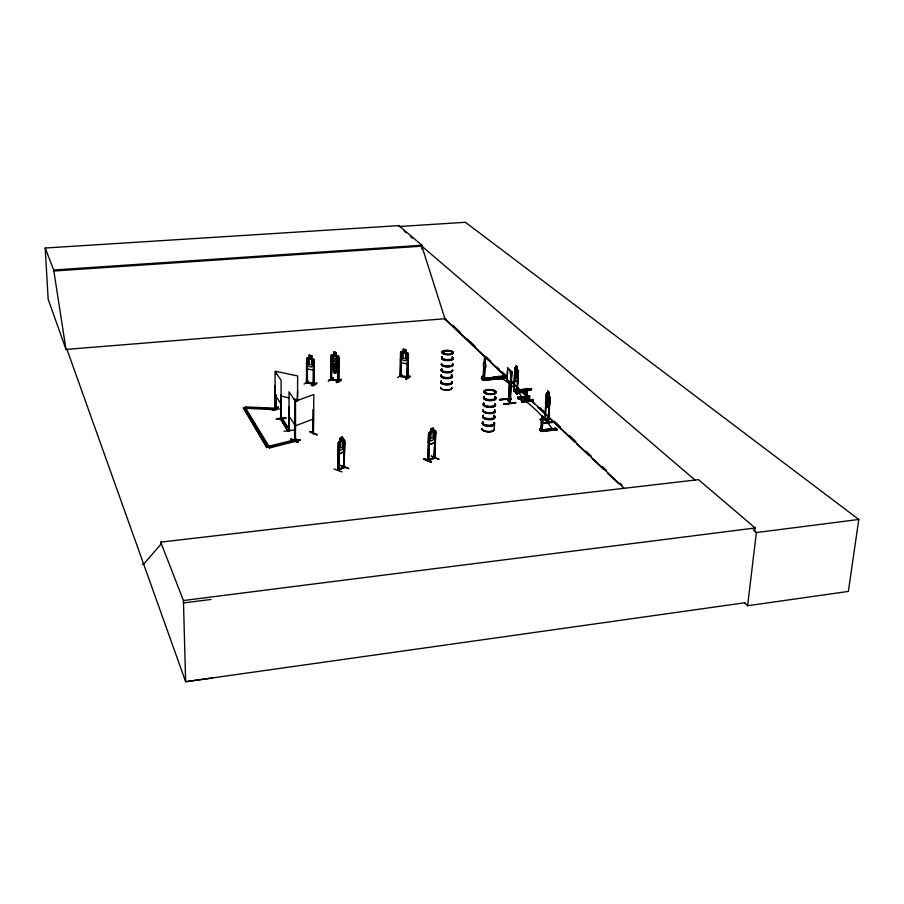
<?xml version="1.0" encoding="UTF-8"?>
<svg xmlns="http://www.w3.org/2000/svg" width="904" height="904" viewBox="0 0 904 904"><rect width="100%" height="100%" fill="white"/><g stroke="black" fill="none" stroke-linecap="round" stroke-linejoin="round"><path stroke-width="1.36" d="M288.67 406.642L288.794 430.982L289.144 430.044M289.144 430.925L289.009 391.794L295.518 401.286L295.472 440.734M281.901 418.721L281.89 417.976L289.709 430.033L289.709 430.79L287.856 430.971L280.082 418.156L287.856 430.971M290.478 440.756L290.557 441.378L300.105 439.841M295.371 416.122L294.647 416.258L294.568 440.734L295.314 440.553L295.371 416.122L294.862 440.836L294.919 401.353L313.835 394.517L313.372 433.479M296.535 439.355L297.597 440.756L296.535 439.355L266.635 446.745L243.323 407.772L245.12 407.614L269.573 447.197L297.597 439.988M297.201 401.105L297.597 390.471M297.574 401.184L297.631 375.974L275.72 371.295L275.72 374.087M294.614 440.813L300.162 440.372L300.094 439.785M304.094 384.064L308.772 381.205M307.044 382.912L307.45 360.165L307.416 382.821L306.693 381.804L306.399 382.731L314.129 384.471L314.287 360.074L313.338 358.911L307.394 357.622L309.191 357.973L307.936 358.764L307.914 363.996L309.179 366.515L311.552 367.035L312.841 365.08L312.874 359.848L311.597 358.628L311.756 355.713L311.744 358.526L313.338 358.911M307.45 360.165L306.75 360.018L306.535 382.776L306.58 358.447L307.45 357.588M309.224 358.108L309.145 355.193L311.665 355.792M309.27 358.086L309.281 355.272M313.179 409.399L312.999 433.637L313.383 432.609M306.558 382.629L314.219 384.358L313.564 383.352L313.27 384.279L313.496 361.611L314.355 361.679L313.496 361.611M313.496 409.275L313.383 433.728L312.999 432.756M313.406 384.336L313.654 361.521M314.208 360.097L314.05 384.46L314.298 383.556L313.406 383.511M316.569 382.573C318.276 383.635 311.79 386.923 311.846 385.353L316.671 383.002M541.485 429.92C541.88 427.999 539.937 429.276 541.146 429.208M540.829 429.174L540.807 430.666M540.287 430.304L540.4 428.564L541.394 428.756M337.938 355.927L338.842 357.012L338.616 381.262L330.853 379.612C330.299 377.736 332.695 379.183 331.644 379.782L331.96 357.136L331.09 357.091L331.96 357.136M330.909 379.635L331.158 355.408L331.994 354.583C335.813 356.854 331.621 349.294 336.378 352.673L336.254 355.543L338.028 355.814L338.921 356.99L338.774 381.16M330.853 379.612L331.237 355.464L332.028 354.684M338.672 369.725L337.836 370.538C334.073 368.188 338.141 375.781 333.452 372.403L333.576 369.555L332.344 368.335L332.401 363.159L333.712 361.193L333.779 356.006L336.198 356.504L336.13 361.713L337.407 364.188L337.339 369.374L336.039 370.03L335.949 372.832M333.587 372.301L333.621 369.533M333.779 352.142L333.791 355.08L332.48 355.747L332.423 360.945L333.7 363.442L333.632 368.606L336.051 369.114L336.107 363.928M336.243 352.786L336.209 355.577L337.497 356.775L337.429 361.984L336.107 363.939L333.689 363.419M340.91 379.364C342.706 380.29 336.412 383.703 336.491 382.143L340.955 379.375L336.503 382.143M337.915 380.166L337.859 381.138L338.107 358.526L338.977 358.583L338.107 358.526M337.881 381.126L338.119 369.713M338.209 362.673L338.254 358.436M338.503 381.251L338.424 380.437L331.644 379.194L338.424 380.437M338.864 441.796L343.949 439.355L342.401 440.022L342.526 436.914L343.305 446.519L342.198 449.537L340.186 450.497L339.136 448.508L339.215 442.666L340.311 441.107L338.051 443.163L337.802 470.442L344.627 467.323M337.904 470.362L337.915 469.436L338.763 469.312M339.068 444.892L338.74 470.216L339.068 444.892L338.469 445.175L338.085 470.532L338.751 469.289M340.277 437.898L340.311 441.107L340.277 437.898L342.435 436.892M340.39 441.141L340.435 437.999L342.526 436.914M341.949 471.888L333.915 468.984M344.04 442.316L344.04 467.662L344.91 442.124L344.04 442.316L344.91 442.124M344.627 440.158L344.119 467.639L344.661 466.43L343.633 466.667M343.972 467.639L344.469 440.191M348.481 468.656L340.514 465.368L348.808 468.43M445.751 318.649L66.003 349.441L48.161 299.224L45.2 248.024L398.901 225.616L398.879 226.52L465.413 222.294L858.8 519.461L848.336 591.431L747.608 605.725L744.546 602.821M397.681 377.533L401.896 374.844M400.641 352.379L401.455 351.486L400.551 352.323L399.805 376.335L399.828 375.51L400.856 375.578M400.687 376.505L401.365 354.029L400.608 376.516M483.651 366.617L483.357 377.601L483.832 366.606A2.994 1.04 84.9 0 1 484.261 362.414L484.081 362.425A2.994 1.04 84.9 0 0 483.651 366.617L483.832 366.606M405.806 349.69L405.681 352.492L406.958 353.69L406.811 358.865L405.444 360.798L403.026 360.289L401.794 357.803L401.93 352.639L403.252 351.995L403.252 349.102L405.896 349.622L405.817 352.39M403.308 351.961L403.387 349.181M405.636 379.341C414.484 372.866 408.416 379.612 405.647 378.878L409.919 376.188L405.704 379.273M406.947 377.081C390.438 375.126 411.184 375.827 406.924 377.895L407.693 355.351L408.405 355.498L407.828 377.928M406.947 377.883L407.693 355.351M401.399 351.509L407.501 352.741L408.393 353.916L407.681 378.03L407.523 377.194M421.761 248.995L421.885 245.244L398.901 225.616M424.247 458.531L423.863 459.119M431.231 428.733L431.118 431.829L429.445 432.27L428.575 433.671L428.281 441.966L429.117 444.632M434.993 430.315L429.468 432.361L428.654 433.705L427.716 460.554L434.756 457.876L435.694 431.151L434.914 430.281L435.615 431.219M428.756 460.362L429.569 435.434L428.914 435.671L427.965 460.667L428.225 459.729M429.569 435.434L428.439 460.283L427.784 460.464M433.231 430.993L434.372 431.592L434.157 437.344L432.903 440.237L430.711 441.05L429.626 439.016L429.829 433.253L431.038 431.796L431.072 428.62L433.513 427.807L433.31 431.027L434.96 430.428M431.344 456.362L438.982 459.311M431.411 455.865L438.689 459.356M431.468 462.17L423.829 459.175L431.072 462.328L431.49 461.661L424.191 458.599L431.468 461.661M434.858 456.949L434.044 458.147L435.027 433.231L435.671 433.005L434.971 458.034M434.508 457.311L435.129 457.085L434.146 457.164L434.474 458.215M435.92 433.106L435.276 433.344L434.044 458.147M435.073 458.012L435.106 457.108M542.649 430.835L542.705 430.01L542.739 431.14L541.146 429.547L541.451 421.705A2.158 0.814 83.9 0 1 541.824 418.733L542.569 415.964M481.742 378.945L481.64 376.923L484.069 376.832L484.013 377.985L485.346 379.307L483.041 379.522L481.64 376.923M482.137 378.618C481.843 374.403 483.403 378.053 483.256 376.539M482.453 376.166L482.815 379.081L482.939 376.64L482.42 377.239M482.612 379.092L482.25 376.177M483.041 379.522L483.098 378.358L483.233 380.392L505.924 378.267L504.183 375.985C498.579 374.9 506.5 380.29 501.901 376.2M484.081 362.425L484.51 358.741M483.877 378.154L483.945 376.708L483.312 376.753M484.736 358.413L485.324 363.431A2.994 1.04 84.9 0 1 485.335 368.052L485.154 368.064A2.994 1.04 84.9 0 0 485.143 363.442L484.691 358.413M485.346 379.307L485.403 378.143L485.459 379.714M493.742 376.957L495.347 378.799L493.742 376.957L496.036 376.742L497.641 378.584L496.036 376.742M494.454 424.055L494.183 429.343A6.079 2.339 3 0 1 487.979 431.66A6.079 2.339 3 0 1 482.16 428.688M500.364 376.346L501.98 378.177L500.364 376.346C494.77 375.25 502.658 380.652 498.081 376.55A212.576 114.751 -45.9 0 1 509.946 384.155M511.201 398.879L511.054 398.257L499.516 399.805L511.201 398.879L499.528 399.794M504.488 376.753L504.183 375.985M515.596 403.15L515.427 402.483L515.596 403.15L503.844 404.077L515.438 402.517M504.025 404.28L503.856 403.613M506.929 379.669L507.732 368.052L511.178 371.25L510.534 382.9L506.929 379.669L510.534 382.9M507.11 379.646L507.732 368.052M507.46 399.229L511.653 403.331L507.02 398.811L511.189 402.89M508.353 400.766L509.404 381.499M510.116 399.161L510.41 400.901L508.602 401.071L509.698 381.77M510.353 382.923L510.997 371.273L507.551 368.064M279.585 408.913L270.33 409.648M510.342 395.104L510.941 384.098M511.246 378.595L512.003 371.939L511.913 373.454L510.105 373.623M511.913 371.985L510.41 400.901M511.02 398.698L499.539 399.331M514.387 391.025L513.63 390.664L514.952 367.589L515.653 367.86L514.794 368.538L514.557 379.341L517.224 381.85L517.958 370.278M514.884 368.527L514.692 379.262M517.077 393.974L513.562 390.731L514.15 388.776L514.421 391.059L514.127 388.788M514.15 388.776L513.608 390.709L514.444 390.573L517.133 393.138L515.868 393.195L515.788 390.087L531.744 388.607M515.868 393.195L515.788 390.087L530.603 388.867M517.337 366.787L516.15 365.691L515.393 369.114L515.099 374.448L515.54 377.262L516.602 378.256L517.303 376.493L517.291 366.741M517.111 393.624L516.738 391.748L517.596 392.065L516.783 391.76M516.749 393.658L518.421 370.425L517.009 394.042L517.122 392.11M513.969 390.98L514.952 367.589M515.031 378.731L513.992 390.63M517.031 393.986L518.399 370.776L515.212 367.849L514.828 368.606M518.195 396.958C528.162 407.964 516.207 391.839 518.286 398.811L529.721 397.703M529.552 397.5L518.274 398.766L518.229 396.992M518.286 398.811L518.376 397.387L529.789 396.302M521.563 401.964L533.236 400.969L521.563 401.964L521.642 400.528L533.145 399.455M521.857 400.472L521.574 401.941M525.732 398.155L526.252 388.528L526.93 388.663L526.252 388.528M525.902 398.314L526.467 388.697M526.128 398.528L527.122 388.856L526.67 400.031M526.286 398.687L526.636 388.901M526.535 398.494L527.1 388.867L526.614 400.02M515.8 393.093L527.348 391.568L516.93 392.359M540.309 419.32L549.157 418.382L540.321 419.298M540.072 430.462L539.903 429.05L541.643 428.982L541.598 429.807M540.434 430.293L540.4 428.564M540.671 430.677L540.456 428.891M541.146 431.649L541.157 430.27M542.253 415.964L541.824 418.733M541.982 430.361L542.637 422.846A2.158 0.814 83.9 0 0 542.66 419.535L542.547 416.111M544.072 423.354L544.106 422.857C559.147 422.722 555.508 420.835 544.287 423.524M545.643 401.783L546.717 393.24L546.185 394.02M546.242 393.929L544.818 419.682M545.044 418.88C543.767 417.716 546.683 419.445 544.942 419.705M545.338 419.659L546.818 394.573L547.756 391.07L546.762 405.862M547.937 406.924L548.931 392.2L547.7 391.217M547.666 391.082L549.022 392.189L549.259 396.743L548.129 404.009L546.943 402.947L546.468 400.031M548.378 421.659L548.355 422.902L548.231 421.976M547.892 422.552L549.813 398.754L548.694 422.857L548.231 422.473M548.174 422.835L550.039 397.297L549.53 405.195M293.551 430.146L284.071 431.242M548.558 428.982L549.801 430.406L548.558 428.982L550.197 428.812L551.451 430.236L550.197 428.812M554.547 429.92L553.293 428.496L551.655 428.666L552.92 429.875A467.368 204.519 -11.4 0 0 524.354 400.076M552.966 421.931L544.106 423.253M554.389 428.383L555.644 429.807L554.389 428.383L556.028 428.213L557.305 429.762M496.703 377.397C492.375 378.03 498.906 377.013 494.725 377.386M495.019 391.556L495.042 391.918M494.691 391.669L495.279 391.873L494.239 391.918M484.408 378.64L485.335 368.052M495.03 391.737L494.454 391.737L495.234 391.963M484.826 392.811L485.832 392.2L485.923 392.946M485.471 392.924L485.516 392.223M542.106 430.349L542.637 422.846M482.51 376.595L482.555 377.104M483.561 377.07L483.73 376.437L483.38 377.092M754.874 530.738L755.202 527.981L698.498 479.662L160.709 542.129L160.788 544.366L143.657 564.152L142.38 564.299M747.608 605.725L756.365 532.558L753.19 529.834M452.203 352.492L451.977 352.232M452.113 352.481L452.034 352.198M526.817 391.827L526.625 391.669M483.764 376.482L483.798 377.115M273.415 410.179L278.296 407.128L273.381 410.213M338.039 451.616L338.74 454.362L343.802 451.932L344.503 448.52M517.834 379.307L517.224 381.85L514.591 379.273M545.745 401.772C544.005 404.291 550.016 411.06 549.485 405.139M434.428 442.598L435.242 439.378M434.564 442.711L428.982 444.723L434.564 442.711L435.694 431.151M540.276 419.682L549.123 418.868M549.101 418.767L540.309 419.795M245.402 406.924L245.153 408.337L276.477 409.659L276.692 408.246L245.402 406.924L245.153 407.614L268.544 447.31L269.584 447.966L297.597 440.756M276.692 408.246L276.477 409.659M307.315 368.9L306.603 365.917L307.315 368.9L313.349 370.188L314.163 367.566M313.349 370.188L314.196 367.634M331 360.662L331.96 358.041L338.051 359.295L338.808 362.233M337.802 366.99L338.751 364.448M337.915 367.058L331.847 365.792L331.033 362.899L331.791 365.826L337.859 367.092L338.785 364.515M407.094 363.837L408.179 361.351L407.162 363.939L401.071 362.651L400.348 359.736M540.954 429.253L541.53 428.869M328.615 380.46L333.067 377.691L332.627 378.075M333 378.075L328.627 380.934M484.612 358.526L484.408 359.374M338.955 441.819L338.051 443.163M505.675 378.03L504.172 376.279L481.436 378.64M481.719 378.889L503.166 376.878M505.811 377.815L482.838 379.623L483.03 380.2M550.457 429.14L550.446 429.75M276.24 409.286L276.33 396.336M275.776 409.207L276.161 395.104M556.016 428.417L539.711 430.236L556.016 428.417L557.384 429.954L540.897 431.389L557.056 429.389L540.852 431.197M541.089 431.31L539.835 430.089M556.344 428.982L539.959 430.496L554.999 429.117M485.064 392.562L486.262 392.686M494.714 377.522L496.691 377.623M442.858 352.955L444.316 353.012M337.802 370.437L338.638 369.634M526.795 391.771L526.252 391.613M344.582 466.453L343.916 466.758M544.603 419.388L548.31 422.869M294.919 440.813C295.834 439.028 293.879 440.169 295.438 439.694M280.839 394.946L281.155 417.693M409.93 376.211L405.693 378.889M399.952 376.369L400.743 376.38M274.906 408.687L275.268 408.506M336.548 382.189L340.955 379.409M336.48 382.607L340.955 379.725M273.189 410.619L278.319 407.116M328.186 380.833L331.553 378.708M333.452 372.403L336.005 372.81M408.405 355.498L407.546 355.441M333.486 369.634L330.921 368.12L331.87 369.25L337.847 370.414M408.348 353.95L407.501 352.741M550.728 429.343L549.575 429.705M337.994 359.329L338.763 362.267M434.157 458.079L434.835 457.853M331.994 354.583L337.983 355.905M336.333 352.707L333.825 352.289M316.626 382.934L311.948 385.782M313.62 383.386L307.258 382.335L314.14 383.646M306.75 360.018L307.281 360.255M486.182 392.585L484.973 392.483M486.521 392.799L484.996 392.788M443.57 353.374L444.282 353.227M444.214 353.385L443.649 352.707M343.633 466.927L338.152 469.628L343.904 467.018M339.554 469.583L344.345 467.221L344.142 466.351M338.706 454.203L343.746 451.853M338.785 444.802L338.469 445.175M434.067 457.503C426.982 461.718 428.451 457.819 428.507 460.249M434.315 457.616L428.53 459.605M428.044 460.633L435.095 457.978M294.873 425.987L313.677 418.914M429.31 435.321L428.914 435.671M549.429 429.31L550.276 429.264M486.262 393.037L486.476 392.562M275.268 408.653L275.347 409.501L275.042 371.442L281.133 380.324L281.076 417.908M243.323 407.772L266.646 447.503L273.878 445.943M276.545 445.254L284.534 443.197M294.851 439.932L295.393 439.694M330.932 379.499L338.627 381.115M399.952 376.222L400.02 375.409M406.947 377.736L407.828 377.917L399.896 376.335M444 353.328L442.858 353.215M744.919 602.742L185.636 681.706L66.964 349.362L66.003 349.441L53.698 270.002L45.2 248.024M212.598 678L185.636 681.706L183.433 600.527L160.709 542.129M183.433 600.527L755.202 527.981M756.365 532.558L858.8 519.461M331.655 378.957L330.921 378.821M183.501 602.889L211.027 599.476M307.134 382.087L306.433 381.951M399.975 375.555L400.709 375.691M541.146 429.547L541.451 421.705M539.88 430.406L556.265 428.654M540.728 431.208L557.305 429.423M548.841 395.127L550.039 397.297M549.564 395.873L546.626 393.364M294.67 440.949L300.105 440.248M550.163 399.071L549.508 398.788M287.856 430.214L289.709 430.033M280.895 418.744L276.387 419.185L285.709 417.784L285.777 418.371L283.054 418.428M285.72 417.84L276.398 418.721M280.387 418.688L276.454 419.286M282.342 418.608L285.72 418.236M521.879 400.675L518.184 397.206L529.62 396.099M518.195 397.251L529.812 396.28M508.681 399.636L510.489 399.466M521.823 400.732L533.326 399.591M504.036 403.817L515.619 402.664M503.833 404.088L515.416 402.935M516.964 390.697L516.003 390.799M530.512 390.313L515.709 391.522L531.665 389.974M515.574 392.912L527.314 392.042M482.951 380.075L505.901 378.279M505.381 377.793L483.154 380.109M274.771 385.884L274.963 409.557L275.087 385.861M509.935 371.872L511.619 371.713M510.184 372.109L512.003 371.939M504.172 376.459L481.414 378.584L503.155 376.697M485.482 379.522L502.827 377.77M503.528 377.748L505.811 377.533M485.369 379.59L502.839 377.951M53.698 270.002L421.885 245.244M53.754 271.008L421.852 246.182L694.995 480.024M245.153 407.614L276.703 408.97M485.81 393.082L484.894 392.709M331.44 378.957L331.565 379.782M401.365 354.029L400.506 353.972L401.218 354.119M309.145 355.193L311.756 355.713M276.375 409.128L275.957 394.924M281.234 396.155L289.404 397.963M293.495 398.867L297.574 399.771M306.535 381.951L307.337 381.974M443.299 353.34L443.084 353.272M310.061 432.078L317.01 434.813M550.57 429.366L549.338 429.569M545.044 419.377L547.259 421.546M404.099 230.995L406.19 232.78M410.359 236.351L412.45 238.136M546.615 393.251L547.609 394.144M547.451 395.127L548.626 396.178M547.101 400.596L548.276 401.658M545.846 405.037L548.807 407.715M516.184 365.826L517.246 366.798M527.168 391.432L515.653 392.483M545.338 419.094L548.276 421.965L545.022 419.128M452.915 325.429L460.091 332.197M467.266 338.977L475.459 346.718M485.708 356.402L490.827 361.238M496.985 367.047L499.031 368.979M502.104 371.883L506.206 375.759M512.353 381.556L514.399 383.499M540.016 407.693L545.135 412.529M554.355 421.241L560.503 427.05M569.735 435.762L575.882 441.559M586.12 451.243L591.25 456.079M602.516 466.724L606.618 470.6M619.941 483.177L621.986 485.109M507.347 377.77L444.915 318.716L421.852 246.182M511.438 381.646L520.647 390.358M522.693 392.302L624.009 488.137M444.824 319.067L488.804 360.707M490.849 362.651L503.121 374.267M511.314 382.019L518.467 388.799M522.557 392.675L525.631 395.579M528.704 398.483L534.84 404.291M537.903 407.195L574.729 442.056M576.775 444L589.058 455.616M592.12 458.52L603.375 469.176M607.465 473.052L618.72 483.708M524.331 396.811L527.631 399.941M524.252 398.235L525.608 399.523M513.969 390.618L517.495 393.986M551.655 428.666L552.92 429.875M539.903 429.05L540.999 431.005M481.572 378.369L483.154 379.929M343.87 439.333L344.548 440.225M275.121 395.104L281.178 404.28M288.997 416.122L295.472 425.92M282.602 419.818L287.574 427.49M542.649 416.303L542.807 417.094M338.107 451.559L338.797 454.237M428.36 441.909L429.061 444.757M517.845 370.369L518.173 371.68M266.635 446.745L266.646 447.503M269.573 447.197L269.584 447.966M268.533 446.553L268.544 447.31M275.788 395.025L275.822 409.241M280.726 394.788L280.681 418.597M512.093 385.963A212.576 114.751 -45.9 0 1 523.179 398.89M495.042 404.585A6.102 2.26 2.9 0 1 489.188 407.41A6.102 2.26 2.9 0 1 483.798 403.975M494.782 409.93A6.102 2.283 2.9 0 1 489.719 412.8A6.102 2.283 2.9 0 1 483.075 409.862M495.143 404.19A6.192 2.294 2.9 0 1 489.2 407.049A6.192 2.294 2.9 0 1 483.742 403.579M495.166 403.851A6.192 2.283 2.9 0 1 489.222 406.71A6.192 2.283 2.9 0 1 483.764 403.24M495.098 403.478A6.102 2.26 2.9 0 1 489.245 406.291A6.102 2.26 2.9 0 1 483.855 402.868M494.624 397.387A6.113 2.237 2.9 0 1 494.081 400.235A6.113 2.237 2.9 0 1 486.262 400.189A6.113 2.237 2.9 0 1 484.126 397.319M494.714 396.98A6.204 2.271 2.9 0 1 494.16 399.873A6.204 2.271 2.9 0 1 486.228 399.828A6.204 2.271 2.9 0 1 484.069 396.924M494.737 396.641A6.204 2.271 2.9 0 1 494.172 399.523A6.204 2.271 2.9 0 1 486.25 399.478A6.204 2.271 2.9 0 1 484.081 396.573M494.68 396.268A6.113 2.237 2.9 0 1 494.138 399.116A6.113 2.237 2.9 0 1 486.318 399.071A6.113 2.237 2.9 0 1 484.182 396.201M494.77 410.156A6.102 2.283 2.9 0 1 489.708 413.015A6.102 2.283 2.9 0 1 483.064 410.088M494.081 423.456A6.079 2.316 3 0 1 488.239 426.349A6.079 2.316 3 0 1 482.894 422.835M494.172 429.197A6.057 2.328 3 0 1 487.99 431.502A6.057 2.328 3 0 1 482.194 428.53M494.183 423.061A6.158 2.35 3 0 1 488.262 425.987A6.158 2.35 3 0 1 482.826 422.439M494.194 422.722A6.158 2.35 3 0 1 488.273 425.648A6.158 2.35 3 0 1 482.849 422.1M494.138 422.349A6.079 2.316 3 0 1 488.296 425.23A6.079 2.316 3 0 1 482.939 421.727M493.663 416.292A6.079 2.294 2.9 0 1 493.109 419.219A6.079 2.294 2.9 0 1 485.335 419.185A6.079 2.294 2.9 0 1 483.211 416.236M493.753 415.896A6.17 2.328 2.9 0 1 493.188 418.857A6.17 2.328 2.9 0 1 485.301 418.823A6.17 2.328 2.9 0 1 483.154 415.84M493.765 415.557A6.17 2.328 2.9 0 1 493.211 418.518A6.17 2.328 2.9 0 1 485.324 418.484A6.17 2.328 2.9 0 1 483.165 415.501M493.72 415.185A6.091 2.294 2.9 0 1 493.166 418.111A6.091 2.294 2.9 0 1 485.38 418.066A6.091 2.294 2.9 0 1 483.267 415.128M494.183 429.569A6.079 2.339 3 0 1 487.968 431.886A6.079 2.339 3 0 1 482.148 428.903M495.087 411.354A6.079 2.271 2.9 0 1 488.883 413.591A6.079 2.271 2.9 0 1 483.052 410.698M452.588 370.324A5.718 2.011 2.2 0 1 445.853 372.233A5.718 2.011 2.2 0 1 441.762 369.25M452.486 364.47A5.706 1.989 2.2 0 1 447.548 366.967A5.706 1.989 2.2 0 1 441.502 364.402M452.588 369.906A5.695 2 2.2 0 1 445.875 371.804A5.695 2 2.2 0 1 441.796 368.832M452.734 358.165A5.718 1.966 2.2 0 1 447.051 360.606A5.718 1.966 2.2 0 1 442.203 357.622M452.136 357.306A5.797 2 2.2 0 1 451.435 359.848A5.797 2 2.2 0 1 444 359.792A5.797 2 2.2 0 1 442.146 357.238M452.147 356.99A5.797 2 2.2 0 1 451.446 359.521A5.797 2 2.2 0 1 444.011 359.476A5.797 2 2.2 0 1 442.158 356.922M452.78 357.114A5.718 1.966 2.2 0 1 447.096 359.543A5.718 1.966 2.2 0 1 442.248 356.571M452.576 364.097A5.786 2.011 2.2 0 1 447.57 366.617A5.786 2.011 2.2 0 1 441.434 364.029M452.588 363.781A5.786 2.011 2.2 0 1 447.582 366.301A5.786 2.011 2.2 0 1 441.446 363.702M452.531 363.419A5.718 1.989 2.2 0 1 447.593 365.905A5.718 1.989 2.2 0 1 441.536 363.351M452.599 370.052A5.718 2.011 2.2 0 1 445.864 371.962A5.718 2.011 2.2 0 1 441.762 368.979M452.588 370.527A5.718 2.011 2.2 0 1 445.853 372.437A5.718 2.011 2.2 0 1 441.751 369.453M451.763 382.335A5.684 2.045 2.2 0 1 446.113 384.878A5.684 2.045 2.2 0 1 441.299 381.782M451.571 387.353A5.684 2.057 2.2 0 1 446.655 389.929A5.684 2.057 2.2 0 1 440.632 387.296M451.853 381.974A5.763 2.068 2.2 0 1 446.113 384.539A5.763 2.068 2.2 0 1 441.231 381.409M451.864 381.646A5.763 2.068 2.2 0 1 446.135 384.211A5.763 2.068 2.2 0 1 441.254 381.092M451.808 381.296A5.684 2.034 2.2 0 1 446.147 383.827A5.684 2.034 2.2 0 1 441.333 380.742M451.345 375.601A5.695 2.023 2.2 0 1 450.644 378.166A5.695 2.023 2.2 0 1 443.344 378.121A5.695 2.023 2.2 0 1 441.525 375.533M451.424 375.216A5.774 2.045 2.2 0 1 450.712 377.827A5.774 2.045 2.2 0 1 443.31 377.782A5.774 2.045 2.2 0 1 441.468 375.16M451.435 374.9A5.774 2.045 2.2 0 1 450.723 377.499A5.774 2.045 2.2 0 1 443.322 377.454A5.774 2.045 2.2 0 1 441.48 374.832M451.378 374.55A5.695 2.023 2.2 0 1 450.689 377.115A5.695 2.023 2.2 0 1 443.378 377.07A5.695 2.023 2.2 0 1 441.57 374.493M452.554 370.843A5.695 2 2.2 0 1 445.841 372.742A5.695 2 2.2 0 1 441.762 369.77M451.559 387.556A5.684 2.057 2.2 0 1 446.644 390.144A5.684 2.057 2.2 0 1 440.621 387.5M291.224 438.881C290.048 440.406 298.512 443.016 298.173 441.672L291.201 438.903M309.213 359.046L309.191 364.278L311.564 364.798L311.597 359.566L309.213 359.046M309.654 355.86L309.654 356.797L311.179 357.136L311.191 356.199L309.654 355.86M310.027 431.66L317.168 434.824L310.061 431.694M334.039 371.002L334.028 371.928L335.576 372.256L335.587 371.329L334.039 371.002M334.243 352.842L334.231 353.769L335.791 354.085L335.802 353.159L334.243 352.842M340.288 442.158L340.22 448L342.232 447.039L342.311 441.208L340.288 442.158M340.706 438.327L340.684 439.367L341.983 438.756L341.994 437.717L340.706 438.327M403.229 352.91L403.082 358.086L405.512 358.594L405.659 353.419L403.229 352.91M403.76 349.769L403.726 350.695L405.286 351.023L405.32 350.097L403.76 349.769M431.005 432.824L430.801 438.587L432.993 437.773L433.197 432.022L431.005 432.824M431.524 429.072L431.49 430.101L432.903 429.592L432.937 428.564L431.524 429.072M515.969 369.646L515.664 374.979L516.726 375.962L517.031 370.629L515.732 369.239L516.207 373.16L515.269 375.872L516.41 374.019L517.235 377.702L516.67 373.623L517.585 371.115L517.246 370.651L516.466 372.719L516.037 369.668M516.342 366.47L516.975 368.064L516.342 366.47M523.857 396.856L523.778 398.28L527.066 401.421L527.156 399.986L523.857 396.856M547.88 391.895L548.57 393.545L547.88 391.895M291.201 439.265L298.173 442.18L291.201 439.265M332.604 361.962L334.277 365.6C330.728 368.12 333.926 370.391 334.83 366.369L336.932 369.352L335.35 365.849C338.887 363.182 335.904 360.888 334.808 365.114L332.604 361.962M516.67 390.426L515.709 390.517L516.715 390.471M336.13 361.69L333.712 361.193L336.13 361.713M486.182 393.308A6.125 2.215 2.9 0 0 496.07 392.359A6.125 2.215 2.9 0 0 487.821 389.579A6.125 2.215 2.9 0 0 486.182 393.308M486.16 393.884A6.113 2.215 2.9 0 0 496.025 392.935A6.113 2.215 2.9 0 0 487.798 390.166A6.113 2.215 2.9 0 0 486.16 393.884M486.171 393.556A6.136 2.226 2.9 0 0 496.07 392.607A6.136 2.226 2.9 0 0 487.81 389.827A6.136 2.226 2.9 0 0 486.171 393.556M489.697 413.275A6.102 2.283 2.9 0 0 494.759 410.405A6.102 2.283 2.9 0 1 489.685 413.297A6.102 2.283 2.9 0 1 483.052 410.371A6.102 2.283 2.9 0 0 489.697 413.275M443.887 353.667A5.74 1.955 2.2 0 0 453.243 352.842A5.74 1.955 2.2 0 0 445.672 350.39A5.74 1.955 2.2 0 0 443.887 353.667M443.887 354.187A5.718 1.955 2.2 0 0 453.198 353.362A5.718 1.955 2.2 0 0 445.661 350.921A5.718 1.955 2.2 0 0 443.887 354.187M443.887 353.882A5.74 1.955 2.2 0 0 453.232 353.046A5.74 1.955 2.2 0 0 445.661 350.605A5.74 1.955 2.2 0 0 443.887 353.882"/></g></svg>
